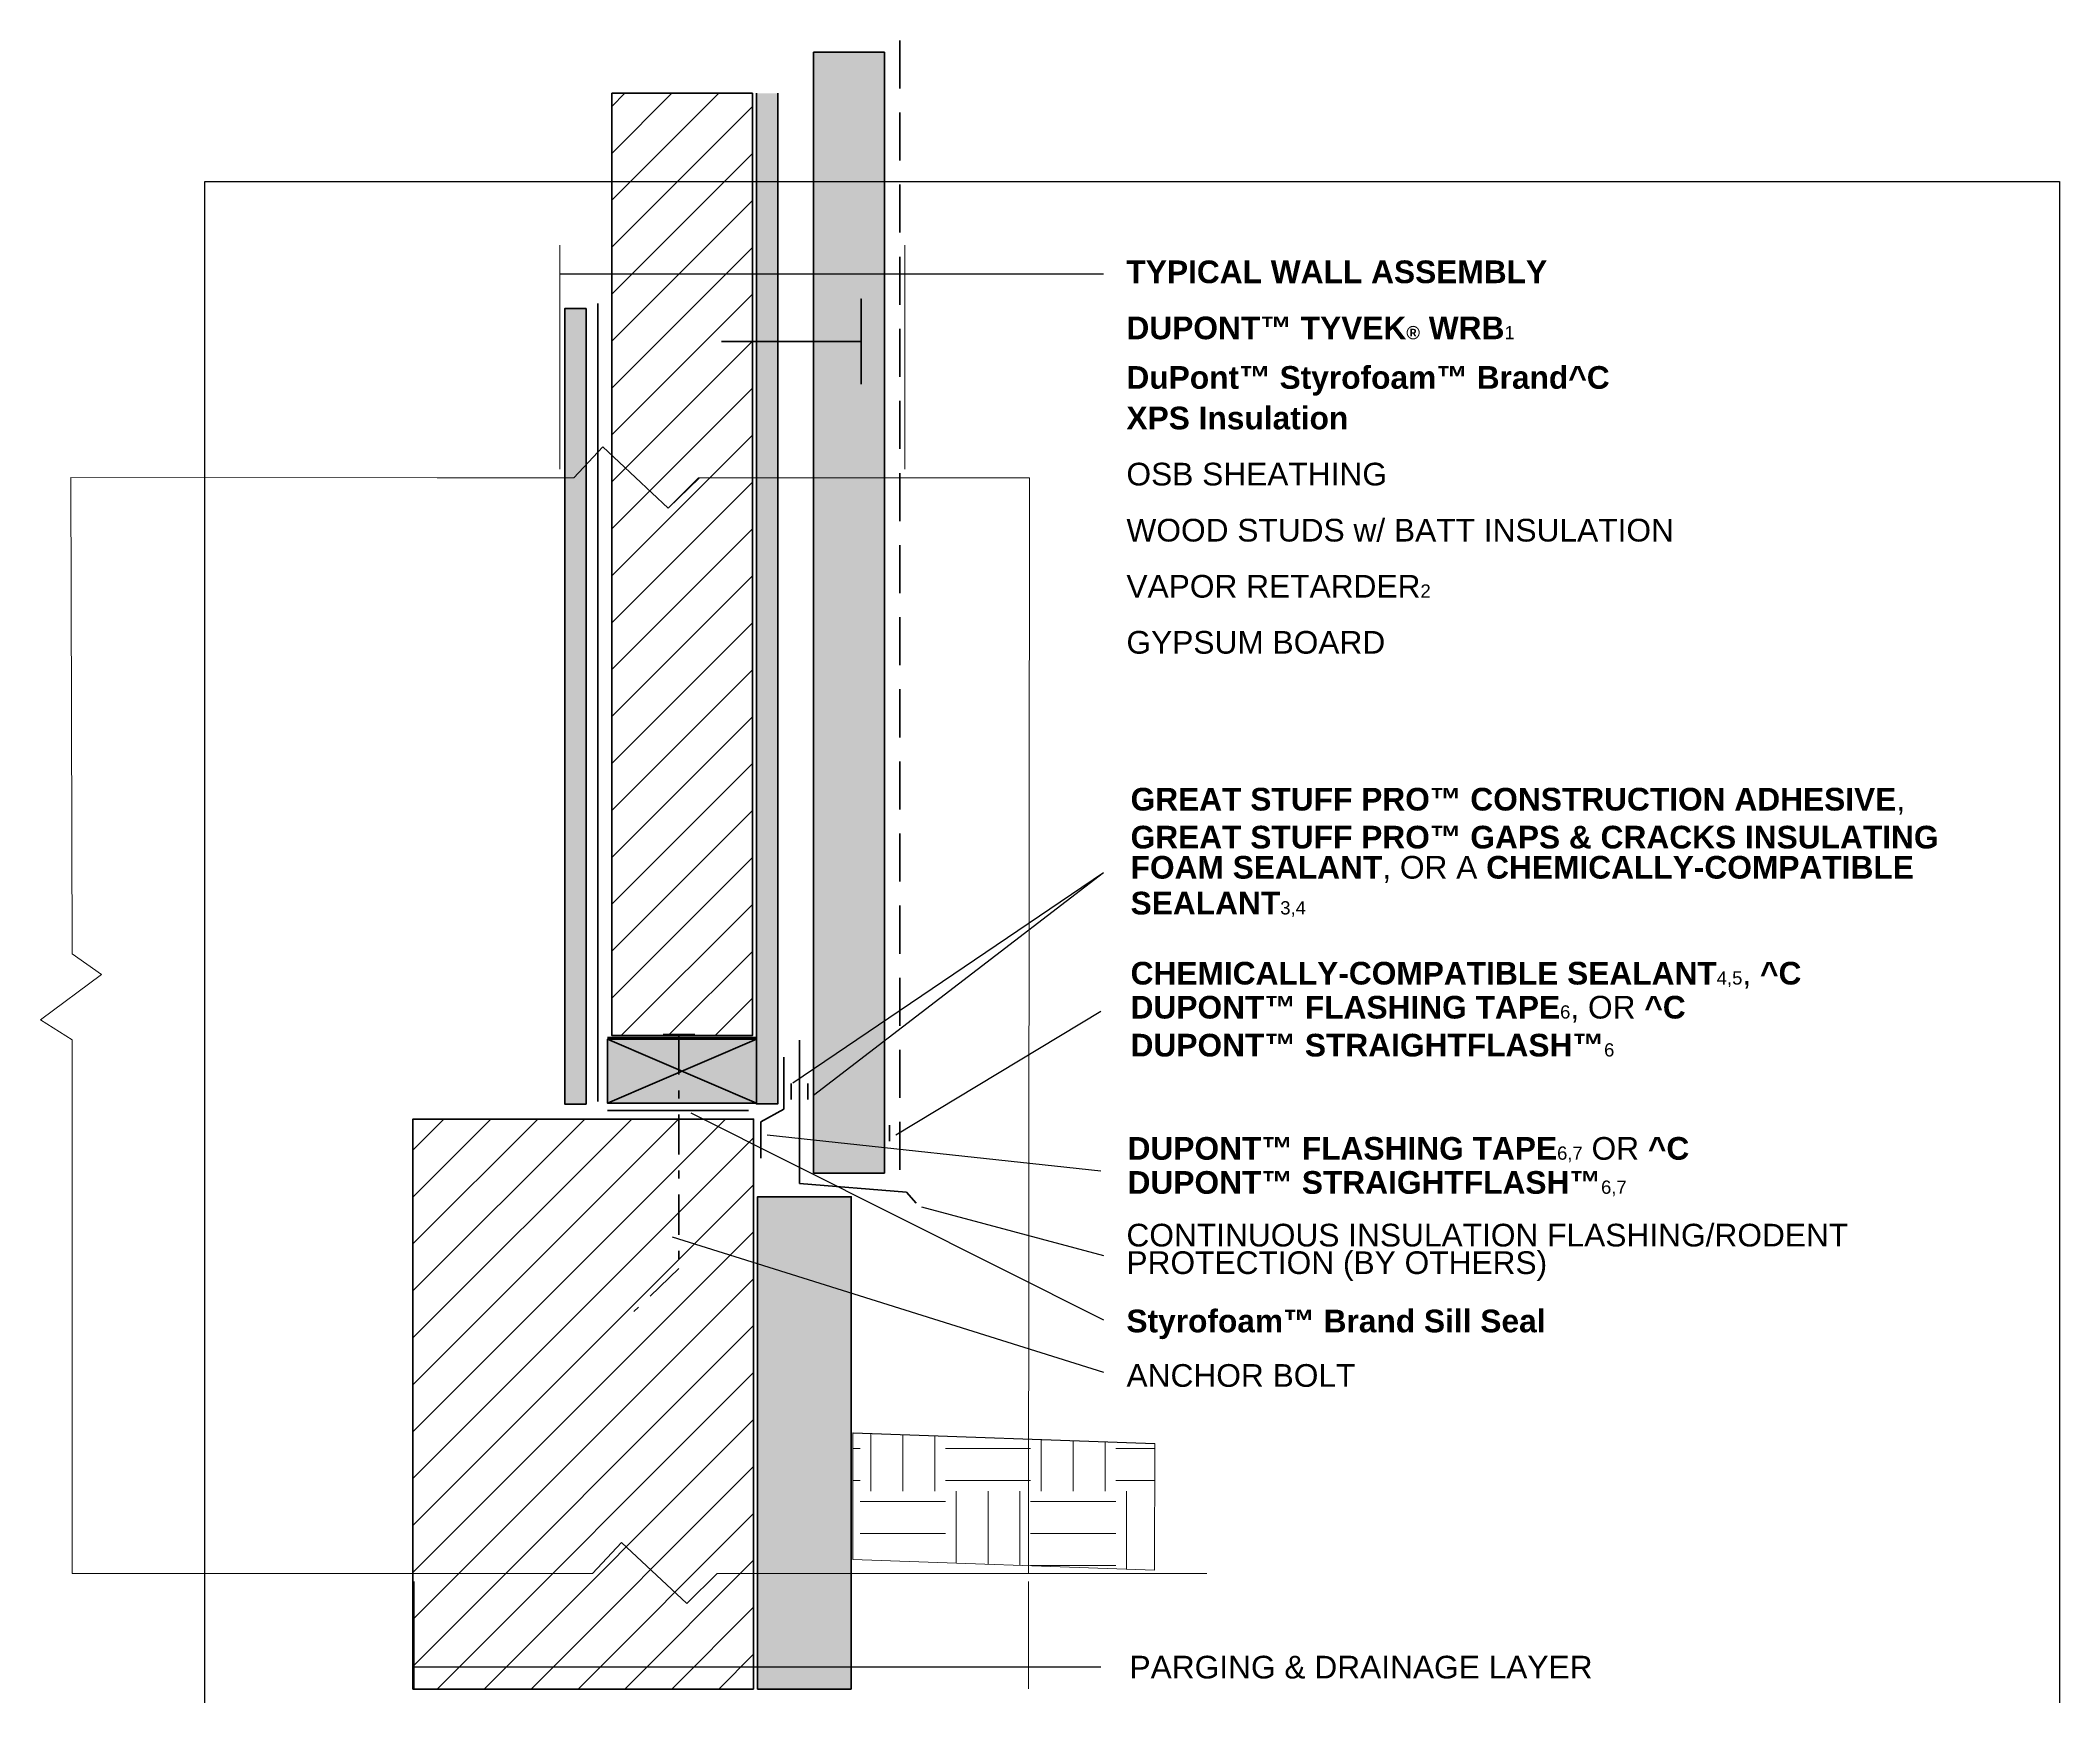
# Model space of a CAD drawing. Extents: x -23 to 602, y -763 to 13.
# Drawn here: x -23 to 585, y -486 to 13 of the extents above; entities that cross this region are included whole.
import ezdxf

# ---------------------------------------------------------------- set-up
doc = ezdxf.new("R2010")
doc.units = 0
doc.header["$MEASUREMENT"] = 0
doc.linetypes.add('AI-Linetype-0', pattern=[24.139743, 12.069872, -4.827949, 2.413974, -4.827949])
doc.linetypes.add('AI-Linetype-1', pattern=[21.725769, 14.483846, -7.241923])
for name, color, linetype, lineweight in [('background', 7, 'Continuous', 0), ('diagram', 7, 'Continuous', 0), ('lines and arrows', 7, 'Continuous', 0), ('text', 7, 'Continuous', 0)]:
    doc.layers.add(name, color=color, linetype=linetype, lineweight=lineweight)
pattern_1 = [(45, (0, 0), (-7.07107, 7.07107), [])]

# ---------------------------------------------------------------- blocks, each defined once
blk = doc.blocks.new('Block_9')
at = {"layer": 'diagram'}
blk.add_lwpolyline([(312.71, -409.36), (221.73, -406.18), (221.73, -444.34), (312.66, -447.51)], close=True, dxfattribs=at)
at = {"layer": 'diagram', "color": 18, "lineweight": 20, "true_color": 0x000000}
for points in [[(227.17, -423.68), (227.17, -423.68), (227.17, -406.38), (227.17, -406.38)], [(236.8, -423.68), (236.8, -423.68), (236.8, -406.7), (236.8, -406.7)], [(246.42, -423.68), (246.42, -423.68), (246.42, -407.04), (246.42, -407.04)], [(221.73, -410.85), (221.73, -410.85), (223.96, -410.85), (223.96, -410.85)], [(249.63, -410.85), (249.63, -410.85), (275.3, -410.85), (275.3, -410.85)], [(278.5, -423.68), (278.5, -423.68), (278.5, -408.16), (278.5, -408.16)], [(288.13, -423.68), (288.13, -423.68), (288.13, -408.5), (288.13, -408.5)], [(297.75, -423.68), (297.75, -423.68), (297.75, -408.83), (297.75, -408.83)], [(300.96, -410.85), (300.96, -410.85), (312.71, -410.85), (312.71, -410.85)], [(221.73, -420.48), (221.73, -420.48), (223.96, -420.48), (223.96, -420.48)], [(249.63, -420.48), (249.63, -420.48), (275.3, -420.48), (275.3, -420.48)], [(252.84, -445.43), (252.84, -445.43), (252.84, -423.68), (252.84, -423.68)], [(262.46, -445.75), (262.46, -445.75), (262.46, -423.68), (262.46, -423.68)], [(272.09, -446.09), (272.09, -446.09), (272.09, -423.68), (272.09, -423.68)], [(300.96, -420.48), (300.96, -420.48), (312.69, -420.48), (312.69, -420.48)], [(304.17, -447.21), (304.17, -447.21), (304.17, -423.68), (304.17, -423.68)], [(223.96, -426.89), (223.96, -426.89), (249.63, -426.89), (249.63, -426.89)], [(275.3, -426.89), (275.3, -426.89), (300.96, -426.89), (300.96, -426.89)], [(223.96, -436.52), (223.96, -436.52), (249.63, -436.52), (249.63, -436.52)], [(275.3, -436.52), (275.3, -436.52), (300.96, -436.52), (300.96, -436.52)], [(275.3, -446.14), (275.3, -446.14), (300.96, -446.14), (300.96, -446.14)]]:
    blk.add_open_spline(points, degree=3, dxfattribs=at)
blk = doc.blocks.new('Block_8')
at = {"layer": 'diagram', "true_color": 0xb9babe, "transparency": 33554687}
h = blk.add_hatch(color=9, dxfattribs=at)
h.dxf.hatch_style = 2
h.paths.add_polyline_path([(231.22, -327.86), (209.91, -327.86), (209.91, 9.85), (231.22, 9.85)])
at = {"layer": 'diagram', "true_color": 0x000000, "transparency": 33554687}
h = blk.add_hatch(dxfattribs=at)
h.set_pattern_fill('_U', color=18, scale=10, angle=44.99999, style=2, pattern_type=0)
h.set_pattern_definition(pattern_1)
h.paths.add_polyline_path([(191.47, -2.52), (191.47, -286.46), (149.09, -286.46), (149.09, -2.52)])
at = {"layer": 'diagram', "true_color": 0xc2b59b, "transparency": 33554687}
h = blk.add_hatch(color=253, dxfattribs=at)
h.dxf.hatch_style = 2
h.paths.add_polyline_path([(199.08, -2.52), (199.08, -307.02), (192.66, -307.02), (192.66, -2.52)])
at = {"layer": 'diagram', "true_color": 0xf1f2f2, "transparency": 33554687}
h = blk.add_hatch(color=7, dxfattribs=at)
h.dxf.hatch_style = 2
h.paths.add_polyline_path([(141.33, -307.1), (134.91, -307.1), (134.91, -67.41), (141.33, -67.41)])
at = {"layer": 'diagram', "true_color": 0xc2b59b, "transparency": 33554687}
h = blk.add_hatch(color=253, dxfattribs=at)
h.dxf.hatch_style = 2
h.paths.add_polyline_path([(192.66, -306.8), (147.74, -306.8), (147.74, -287.55), (192.66, -287.55)])
at = {"layer": 'diagram', "true_color": 0x000000, "transparency": 33554687}
h = blk.add_hatch(dxfattribs=at)
h.set_pattern_fill('_U', color=18, scale=10, angle=44.99999, style=2, pattern_type=0)
h.set_pattern_definition(pattern_1)
h.paths.add_polyline_path([(191.83, -483.36), (89.16, -483.36), (89.16, -311.62), (191.83, -311.62)])
at = {"layer": 'diagram', "true_color": 0xb9babe, "transparency": 33554687}
h = blk.add_hatch(color=9, dxfattribs=at)
h.dxf.hatch_style = 2
h.paths.add_polyline_path([(221.25, -483.36), (193.04, -483.36), (193.04, -335.03), (221.25, -335.03)])
at = {"layer": 'diagram', "color": 165, "linetype": 'AI-Linetype-1', "lineweight": 120, "true_color": 0x3e5aa8}
blk.add_line((235.93, 13.42), (235.93, -327.92), dxfattribs=at)
at = {"layer": 'diagram', "color": 113, "lineweight": 90, "true_color": 0x82ca9c}
blk.add_line((144.92, -306.31), (144.92, -65.83), dxfattribs=at)
at = {"layer": 'diagram', "color": 18, "lineweight": 40, "true_color": 0x000000}
for p, q in [((147.74, -287.01), (192.66, -287.01)), ((147.74, -287.55), (192.66, -306.8)), ((192.66, -287.55), (147.74, -306.8)), ((191.83, -335.1), (191.83, -471.47))]:
    blk.add_line(p, q, dxfattribs=at)
at = {"layer": 'diagram', "color": 43, "lineweight": 90, "true_color": 0xfbb042}
for p, q in [((203.1, -305.71), (203.1, -300.88)), ((208.2, -305.71), (208.2, -300.88))]:
    blk.add_line(p, q, dxfattribs=at)
at = {"layer": 'diagram', "color": 153, "lineweight": 90, "true_color": 0x7598c3}
blk.add_line((190.24, -309.06), (147.74, -309.06), dxfattribs=at)
at = {"layer": 'diagram', "color": 20, "lineweight": 90, "true_color": 0xf15a22}
blk.add_line((232.82, -318.3), (232.82, -313.47), dxfattribs=at)
at = {"layer": 'diagram', "color": 18, "lineweight": 30, "true_color": 0x000000}
blk.add_line((221.78, -406.18), (312.7, -409.35), dxfattribs=at)
at = {"layer": 'diagram', "color": 250, "lineweight": 40, "true_color": 0x231f20}
for points in [[(231.22, -327.86), (209.91, -327.86), (209.91, 9.85), (231.22, 9.85)], [(191.47, -2.52), (191.47, -286.46), (149.09, -286.46), (149.09, -2.52)], [(192.66, -306.8), (147.74, -306.8), (147.74, -287.55), (192.66, -287.55)], [(191.83, -483.36), (89.16, -483.36), (89.16, -311.62), (191.83, -311.62)], [(221.25, -483.36), (193.04, -483.36), (193.04, -335.03), (221.25, -335.03)]]:
    blk.add_lwpolyline(points, close=True, dxfattribs=at)
blk.add_lwpolyline([(199.08, -2.52), (199.08, -307.02), (192.66, -307.02), (192.66, -2.52)], dxfattribs=at)
at = {"layer": 'diagram', "color": 250, "lineweight": 90, "true_color": 0x231f20}
blk.add_lwpolyline([(182.1, -77.31), (224.23, -77.31), (224.23, -64.48), (224.23, -90.15)], dxfattribs=at)
at = {"layer": 'diagram', "color": 18, "lineweight": 40, "true_color": 0x000000}
blk.add_lwpolyline([(141.33, -307.1), (134.91, -307.1), (134.91, -67.41), (141.33, -67.41)], close=True, dxfattribs=at)
blk.add_lwpolyline([(147.74, -287.55), (147.74, -306.8), (192.66, -306.8), (192.66, -287.55)], dxfattribs=at)
at = {"layer": 'diagram', "color": 250, "linetype": 'AI-Linetype-0', "lineweight": 90, "true_color": 0x231f20}
blk.add_lwpolyline([(164.51, -286.09), (174.14, -286.09), (169.33, -286.09), (169.33, -356.67), (155.74, -369.63)], dxfattribs=at)
at = {"layer": 'diagram', "color": 252, "lineweight": 90, "true_color": 0x96989a}
blk.add_lwpolyline([(205.67, -287.86), (205.67, -331.02), (237.86, -333.61), (240.8, -336.97)], dxfattribs=at)
at = {"layer": 'diagram', "color": 217, "lineweight": 90, "true_color": 0x812990}
blk.add_lwpolyline([(200.97, -292.97), (200.97, -308.61), (194, -312.45), (194, -323.4)], dxfattribs=at)
at = {"layer": 'diagram'}
blk.add_blockref('Block_9', (0, 0), dxfattribs=at)
blk = doc.blocks.new('Block_7')
at = {"layer": 'diagram'}
blk.add_lwpolyline([(-13.59, -448.49), (143.25, -448.49), (152.01, -439.15), (171.72, -457.59), (180.8, -448.49), (274.64, -448.49), (274.95, -118.43), (175.46, -118.43), (166.08, -127.51), (146.37, -109.07), (137.61, -118.43), (-13.91, -118.29), (-13.59, -261.83), (-4.69, -268.09), (-23.13, -281.69), (-13.59, -287.73)], close=True, dxfattribs=at)
blk.add_blockref('Block_8', (0, 0), dxfattribs=at)

msp = doc.modelspace()

# ---------------------------------------------------------------- linework, layer by layer
at = {"layer": 'background', "color": 250, "lineweight": 25, "true_color": 0x231f20}
msp.add_lwpolyline([(585.42, -762.78), (26.46, -762.78), (26.46, -29.1), (585.42, -29.1)], close=True, dxfattribs=at)
at = {"layer": 'lines and arrows', "color": 250, "lineweight": 20, "true_color": 0x231f20}
for p, q in [((133.42, -115.73), (133.42, -48.33)), ((237.35, -115.73), (237.35, -48.33)), ((89.48, -483.32), (89.48, -450.93)), ((274.64, -483.32), (274.64, -450.93))]:
    msp.add_line(p, q, dxfattribs=at)
at = {"layer": 'lines and arrows', "color": 250, "lineweight": 30, "true_color": 0x231f20}
for p, q in [((133.42, -56.9), (237.35, -56.9)), ((237.35, -56.9), (297.29, -56.9)), ((203.61, -300.67), (297.29, -237.31)), ((209.91, -304.4), (297.29, -237.31)), ((234.67, -316.4), (296.45, -279.07)), ((172.94, -309.69), (297.29, -372.08)), ((242.44, -338.07), (297.29, -352.69)), ((167.24, -347.07), (297.29, -387.82)), ((89.48, -476.67), (274.19, -476.67)), ((274.19, -476.67), (296.45, -476.67))]:
    msp.add_line(p, q, dxfattribs=at)
at = {"layer": 'lines and arrows', "color": 250, "lineweight": 20, "true_color": 0x231f20}
for points in [[(96.48, -118.43), (137.61, -118.43), (146.37, -109.07), (166.08, -127.51), (175.16, -118.43), (261.18, -118.43)], [(60.47, -448.52), (143.25, -448.52), (152.01, -439.15), (171.72, -457.59), (180.8, -448.52), (328.38, -448.52)]]:
    msp.add_lwpolyline(points, dxfattribs=at)
at = {"layer": 'lines and arrows', "color": 250, "lineweight": 30, "true_color": 0x231f20}
for points in [[(194.28, -260.91)], [(299.91, -260.91)], [(296.45, -276.65)], [(177.15, -309.69)], [(234.67, -330.09)], [(293.73, -354.29)]]:
    msp.add_lwpolyline(points, dxfattribs=at)
at = {"layer": 'lines and arrows', "color": 230, "lineweight": 30, "true_color": 0xec008c}
for points in [[(202.03, -276.65)], [(298.9, -276.65)]]:
    msp.add_lwpolyline(points, dxfattribs=at)
at = {"layer": 'text', "color": 250, "lineweight": 30, "true_color": 0x231f20}
msp.add_line((195.91, -316.4), (296.45, -327.24), dxfattribs=at)

# ---------------------------------------------------------------- block references
at = {"layer": 'diagram'}
msp.add_blockref('Block_7', (0, 0), dxfattribs=at)

# ---------------------------------------------------------------- texts
at = {"layer": 'text', "char_height": 0.2, "attachment_point": 7}
for s, insert in [('\\C250;\\c2105123;\\FArial Bold|b1|i0|c1;\\H6.836377;\\W1.000000;TYPICAL WALL ASSEMBLY', (304.18, -59.83)), ('\\C165;\\c11033150;\\FArial Bold|b1|i0|c1;\\H6.836377;\\W1.000000;DUPONT™ TYVEK\\H3.985608;®\\H6.836377; WRB\\C250;\\c2105123;\\FArial|b0|i0|c1;\\H3.985608;1\\C165;\\c11033150;\\FArial Bold|b1|i0|c1;\\H6.836377; ', (304.18, -76.73)), ('\\C9;\\c12499641;\\FArial Bold|b1|i0|c1;\\H6.836377;\\W1.000000;DuPont™ Styrofoam™ Brand^C', (304.18, -93.62)), ('\\C9;\\c12499641;\\FArial Bold|b1|i0|c1;\\H6.836377;\\W1.000000;XPS Insulation', (304.18, -103.88)), ('\\C250;\\c2105123;\\FArial|b0|i0|c1;\\H6.836377;\\W1.000000;OSB SHEATHING', (304.18, -120.78)), ('\\C250;\\c2105123;\\FArial|b0|i0|c1;\\H6.836377;\\W1.000000;WOOD STUDS w/ BATT INSULATION', (304.18, -137.68)), ('\\C250;\\c2105123;\\FArial|b0|i0|c1;\\H6.836377;\\W1.000000;VAPOR RETARDER\\H3.985608;2', (304.18, -154.58)), ('\\C250;\\c2105123;\\FArial|b0|i0|c1;\\H6.836377;\\W1.000000;GYPSUM BOARD', (304.18, -171.47)), ('\\C43;\\c4370683;\\FArial Bold|b1|i0|c1;\\H6.836377;\\W1.000000;GREAT STUFF PRO™ CONSTRUCTION ADHESIVE\\C250;\\c2105123;\\FArial|b0|i0|c1;,\\C43;\\c4370683;\\FArial Bold|b1|i0|c1; ', (305.43, -219.91)), ('\\C43;\\c4370683;\\FArial Bold|b1|i0|c1;\\H6.836377;\\W1.000000;GREAT STUFF PRO™ GAPS & CRACKS INSULATING ', (305.43, -230.17)), ('\\C43;\\c4370683;\\FArial Bold|b1|i0|c1;\\H6.836377;\\W1.000000;FOAM SEALANT\\C250;\\c2105123;\\FArial|b0|i0|c1;,\\C43;\\c4370683;\\FArial Bold|b1|i0|c1; \\C250;\\c2105123;\\FArial|b0|i0|c1;OR A \\C20;\\c2251505;\\FArial Bold|b1|i0|c1;CHEMICALLY-COMPATIBLE ', (305.43, -240.43)), ('\\C20;\\c2251505;\\FArial Bold|b1|i0|c1;\\H6.836377;\\W1.000000;SEALANT\\C250;\\c2105123;\\FArial|b0|i0|c1;\\H3.985608;3,4    ', (305.43, -250.69)), ('\\C20;\\c2251505;\\FArial Bold|b1|i0|c1;\\H6.836377;\\W1.000000;CHEMICALLY-COMPATIBLE SEALANT\\C250;\\c2105123;\\FArial|b0|i0|c1;\\H3.985608;4,5\\H6.836377;,\\FArial Bold|b1|i0|c1; ^C', (305.43, -272.34)), ('\\C217;\\c9447809;\\FArial Bold|b1|i0|c1;\\H6.836377;\\W1.000000;DUPONT™ FLASHING TAPE\\C250;\\c2105123;\\FArial|b0|i0|c1;\\H3.985608;6\\H6.836377;, OR\\C240;\\c4339695;\\FArial Bold|b1|i0|c1; ^C', (305.43, -282.59)), ('\\C17;\\c3155065;\\FArial Bold|b1|i0|c1;\\H6.836377;\\W1.000000;DUPONT™ STRAIGHTFLASH™\\C250;\\c2105123;\\FArial|b0|i0|c1;\\H3.985608;6', (305.43, -292.85)), ('\\C217;\\c9447809;\\FArial Bold|b1|i0|c1;\\H6.836377;\\W1.000000;DUPONT™ FLASHING TAPE\\C250;\\c2105123;\\FArial|b0|i0|c1;\\H3.985608;6,7\\C240;\\c4339695;\\FArial Bold|b1|i0|c1;\\H6.836377; \\C250;\\c2105123;\\FArial|b0|i0|c1;OR\\C240;\\c4339695;\\FArial Bold|b1|i0|c1; ^C', (304.52, -324.6)), ('\\C17;\\c3155065;\\FArial Bold|b1|i0|c1;\\H6.836377;\\W1.000000;DUPONT™ STRAIGHTFLASH™\\C250;\\c2105123;\\FArial|b0|i0|c1;\\H3.985608;6,7', (304.52, -334.86)), ('\\C250;\\c2105123;\\FArial|b0|i0|c1;\\H6.836377;\\W1.000000;CONTINUOUS INSULATION\\FArial Bold|b1|i0|c1; \\FArial|b0|i0|c1;FLASHING/RODENT ', (304.18, -350.09)), ('\\C250;\\c2105123;\\FArial|b0|i0|c1;\\H6.836377;\\W1.000000;PROTECTION (BY OTHERS)', (304.18, -360.35)), ('\\C153;\\c12818549;\\FArial Bold|b1|i0|c1;\\H6.836377;\\W1.000000;Styrofoam™ Brand Sill Seal ', (304.18, -377.93)), ('\\C250;\\c2105123;\\FArial|b0|i0|c1;\\H6.836377;\\W1.000000;ANCHOR BOLT', (304.2, -392.38)), ('\\C250;\\c2105123;\\FArial|b0|i0|c1;\\H6.836377;\\W1.000000;PARGING & DRAINAGE LAYER', (305.1, -480.26))]:
    msp.add_mtext(s, dxfattribs=dict(at, insert=insert))

doc.saveas('drawing.dxf')
